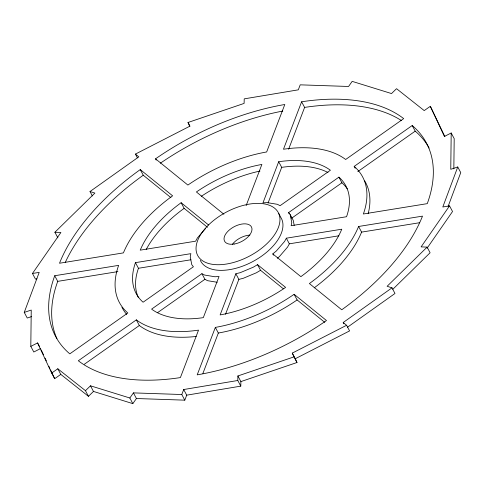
<?xml version="1.0" encoding="UTF-8"?>
<svg xmlns="http://www.w3.org/2000/svg" width="485" height="485" viewBox="0 0 485 485"><rect width="100%" height="100%" fill="white"/><g stroke="black" fill="none" stroke-linecap="round" stroke-linejoin="round"><path stroke-width="0.73" d="M40.582 348.563L33.798 352.007L30.804 346.369L31.24 310.054L24.25 312.401L27.245 318.033L31.44 316.626M137.407 157.843L135.412 154.091L189.714 126.264L188.01 122.481L244.113 103.408L244.216 98.861L298.299 89.834L300.209 84.839L348.576 86.475L352.165 81.371L391.522 93.563L396.542 88.688L424.217 110.598L430.322 106.3L444.418 136.437L451.202 132.993L450.765 169.307L457.755 166.967L460.75 172.599L448.164 206.295M453.833 168.889L454.196 138.631L451.202 132.993M240.784 386.139L237.789 380.501L237.892 375.96L293.995 356.881L296.99 362.519L240.887 381.592L240.784 386.139L186.701 395.166L184.791 400.161L136.424 398.524L132.835 403.629L93.478 391.437L90.483 385.805L85.463 390.68L88.458 396.312L93.478 391.437M24.25 312.401L39.194 272.388L32.465 273.479L35.466 279.111L36.957 278.869M457.755 166.967L442.811 206.98L449.534 205.889L452.535 211.521L427.115 248.162M246.144 205.604L261.882 164.445A99.57 54.229 -28 0 0 196.401 191.963L223.882 214.237M184.791 400.161L181.796 394.523L183.706 389.528L237.789 380.501M215.346 327.405L197.207 374.856A190.847 103.942 -28 0 0 326.478 320.536L294.122 294.304A118.582 64.584 -28 0 1 215.346 327.405L218.341 333.037L202.869 373.517M235.862 273.764L220.123 314.923A99.57 54.229 -28 0 0 285.604 287.405L257.541 264.652L253.412 267.132L240.251 272.667L235.862 273.764L238.856 279.396L225.519 314.274M278.699 161.723L262.961 202.875L267.041 202.603L277.432 204.318L280.081 205.701L330.4 170.247A99.57 54.229 -28 0 0 278.699 161.723L281.694 167.355L268.09 202.93M301.615 101.783L283.47 149.234A118.582 64.584 -28 0 1 345.666 159.492L403.684 118.613A190.847 103.942 -28 0 0 301.615 101.783L304.61 107.415L288.605 149.283M272.806 253.897L300.87 276.65A99.57 54.229 -28 0 0 341.773 229.211L286.35 238.19L284.592 241.427L276.365 250.963L272.806 253.897L273.473 255.152M338.857 235.801L289.345 243.822L287.587 247.059L279.366 256.595L277.329 258.275M32.465 273.479L60.898 232.491L54.896 232.248L57.891 237.88M449.534 205.889L421.107 246.877L427.109 247.12L430.104 252.752L392.826 289.272M132.835 403.629L129.841 397.997L133.43 392.886L181.796 394.523M205.634 228.405L197.413 237.941L195.655 241.178L140.232 250.157A99.57 54.229 -28 0 1 181.135 202.718L208.611 224.998M54.896 232.248L94.878 193.085L90.01 191.526L138.813 156.849L135.412 154.091M427.109 247.12L387.127 286.283L391.995 287.835L394.99 293.473L347.405 327.284M343.853 323.768L343.186 322.519L391.995 287.835M88.458 396.312L60.783 374.402L54.678 378.7L51.683 373.068L57.788 368.77L85.463 390.68M136.34 319.876L78.321 360.755A190.847 103.942 -28 0 0 180.39 377.585L198.529 330.133A118.582 64.584 -28 0 1 136.34 319.876L139.334 325.508A118.582 64.584 -28 0 0 196.213 336.457M201.924 273.667L151.605 309.121A99.57 54.229 -28 0 0 203.306 317.645L219.044 276.492L214.964 276.765L204.573 275.05L201.924 273.667L204.919 279.299L207.568 280.682L217.219 282.276M289.266 213.855L288.599 212.6L338.918 177.152L341.913 182.784A99.57 54.229 -28 0 1 347.272 188.859M412.201 125.518A190.847 103.942 -28 0 1 427.273 203.639L363.368 213.994A118.582 64.584 -28 0 0 354.183 166.391L412.201 125.518L415.196 131.15A190.847 103.942 -28 0 1 429.11 148.04M84.402 364.211L139.334 325.508M157.667 312.589L204.919 279.299M291.594 218.232L341.913 182.784M357.797 171.593L415.196 131.15M283.337 288.775L260.536 270.29L256.407 272.77L243.246 278.299L238.856 279.396M293.995 356.881L292.285 353.104L346.593 325.277L349.588 330.909L295.286 358.736L296.99 362.519M30.804 346.369L37.581 342.931L39.582 346.684M54.732 275.729L118.637 265.368A118.582 64.584 -28 0 0 127.822 312.977L69.804 353.85A190.847 103.942 -28 0 1 54.732 275.729L57.727 281.361A190.847 103.942 -28 0 0 56.927 338.651M135.454 262.646L190.878 253.661L190.235 256.717L191.769 264.671L193.406 266.768L143.087 302.216A99.57 54.229 -28 0 1 135.454 262.646L138.449 268.278A99.57 54.229 -28 0 0 138.273 297.353M358.591 226.483L422.502 216.128A190.847 103.942 -28 0 1 341.749 309.782L309.388 283.549A118.582 64.584 -28 0 0 358.591 226.483L361.586 232.115A118.582 64.584 -28 0 1 314.25 287.817M57.727 281.361L117.916 271.606M138.449 268.278L190.92 259.778M361.586 232.115L419.549 222.724M90.483 385.805L129.841 397.997M155.527 158.831L187.883 185.058A118.582 64.584 -28 0 1 266.659 151.963L284.798 104.505A190.847 103.942 -28 0 0 155.527 158.831L156.194 160.08M343.186 322.519L346.593 325.277M140.256 169.586L172.618 195.819A118.582 64.584 -28 0 0 123.414 252.885L59.503 263.24A190.847 103.942 -28 0 1 140.256 169.586L143.251 175.218L170.908 197.637M181.135 202.718L184.13 208.35L207.513 227.307M294.122 294.304L297.117 299.942L324.768 322.355M288.599 212.6L290.236 214.697L293.231 220.329L294.207 225.392M430.322 106.3L444.854 136.588M354.183 166.391L355.184 168.271M290.26 215.728L290.927 216.983M278.693 213.4A45.645 24.856 -28 0 1 226.55 264.022A45.645 24.856 -28 0 1 208.78 224.731A45.645 24.856 -28 0 1 278.693 213.4L281.688 219.032A45.645 24.856 -28 0 1 251.26 262.367A45.645 24.856 -28 0 1 200.317 260.33M286.35 238.19L289.345 243.822M188.01 122.481L190.005 126.239M257.541 264.652L260.536 270.29M292.285 353.104L295.286 358.736M237.892 375.96L240.887 381.592M90.01 191.526L92.338 195.91M183.706 389.528L186.701 395.166M133.43 392.886L136.424 398.524M57.788 368.77L60.783 374.402M41.219 349.934L43.462 354.729M45.063 358.154L46.348 360.895M48.912 366.375L49.87 368.43M50.513 369.8L54.678 378.7M37.581 342.931L51.683 373.068M290.236 214.697L291.77 222.651L291.127 225.707L346.551 216.722A99.57 54.229 -28 0 0 338.918 177.152M297.117 299.942A118.582 64.584 -28 0 1 218.341 333.037M201.245 196.346A99.57 54.229 -28 0 1 259.96 171.053M146.258 249.375A99.57 54.229 -28 0 1 184.13 208.35M65.281 262.409A190.847 103.942 -28 0 1 143.251 175.218M232.382 244.307A15.217 8.287 -28 0 1 249.878 235.11M126.682 314.432A118.582 64.584 -28 0 1 121.947 307.266M281.694 167.355A99.57 54.229 -28 0 1 327.999 172.508M160.335 163.215A190.847 103.942 -28 0 1 282.803 111.047M304.61 107.415A190.847 103.942 -28 0 1 401.422 120.535M364.678 180.875A118.582 64.584 -28 0 1 368.17 213.739M234.188 244.04A15.217 8.287 -28 0 0 251.569 227.168A15.217 8.287 -28 0 0 228.265 230.945A15.217 8.287 -28 0 0 234.188 244.04"/></g></svg>
